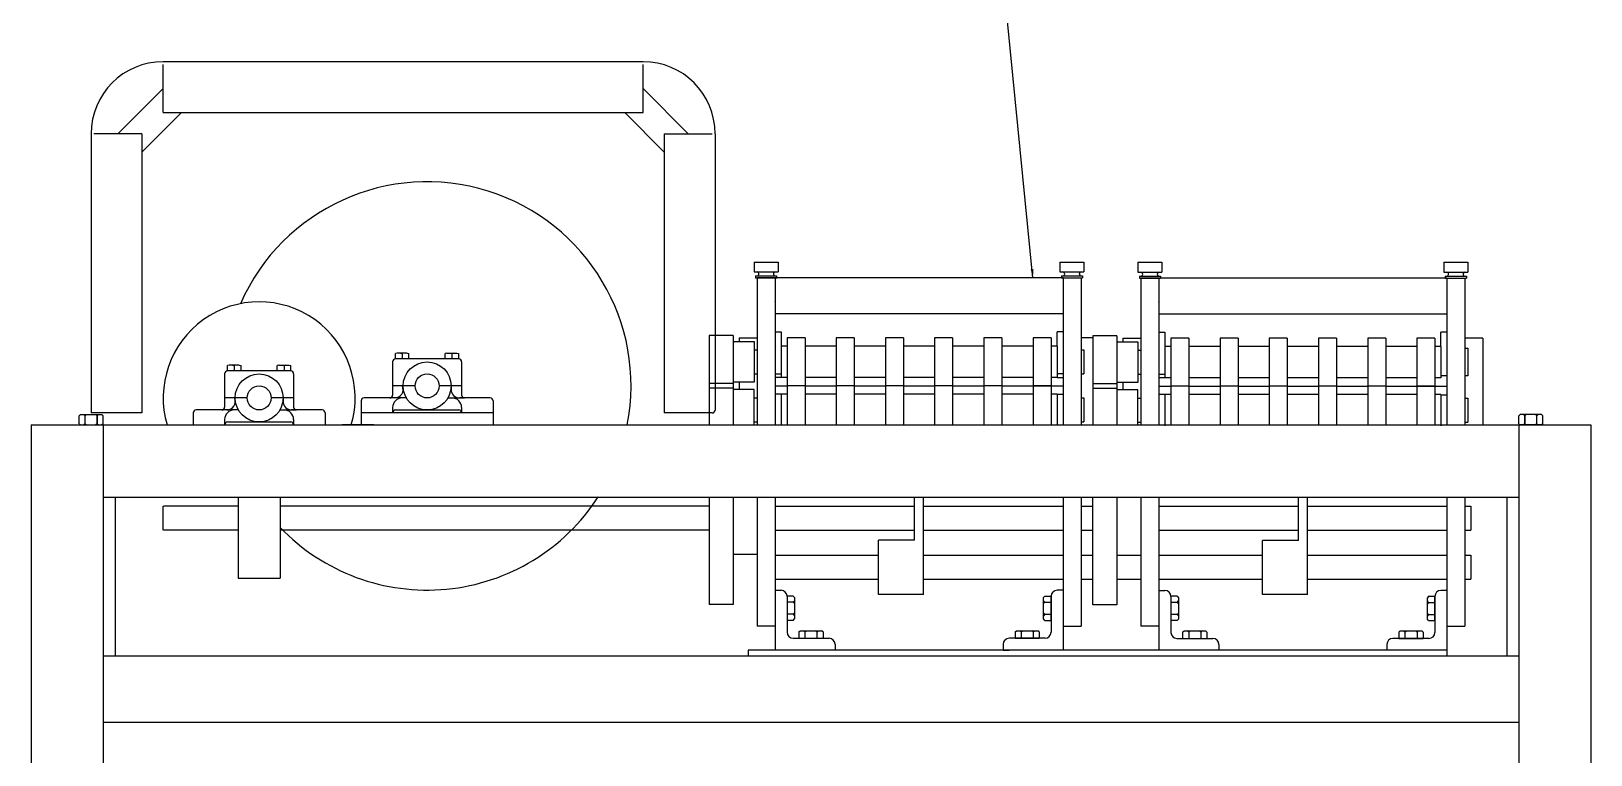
# Model space of a CAD drawing. Extents: x 1 to 153, y 1 to 83.
# Drawn here: x 1.02 to 33.52, y 30.35 to 45.42 of the extents above; entities that cross this region are included whole.
import ezdxf

# ---------------------------------------------------------------- set-up
doc = ezdxf.new("R2010")
doc.units = 0
doc.header["$MEASUREMENT"] = 0
for name, color, linetype in [('HATCH', 2, 'CONTINUOUS'), ('OBJECT', 3, 'CONTINUOUS'), ('TEXT', 2, 'CONTINUOUS')]:
    doc.layers.add(name, color=color, linetype=linetype)
doc.dimstyles.get("Standard").update_dxf_attribs({"dimtxt": 0.18, "dimasz": 0.18, "dimexe": 0.18, "dimexo": 0.0625, "dimgap": 0.09, "dimtad": 0, "dimtih": 1, "dimtoh": 1, "dimdec": 4, "dimzin": 0, "dimdsep": 46, "dimtxsty": 'Standard', "dimcen": 0.09, "dimadec": 0, "dimazin": 0, "dimtfac": 1, "dimtdec": 4, "dimtofl": 0, "dimtmove": 0, "dimatfit": 3, "dimfxl": 1, "dimtolj": 1, "dimtzin": 0, "dimarcsym": 0})

msp = doc.modelspace()

# ---------------------------------------------------------------- linework, layer by layer
at = {"layer": 'HATCH'}
for p, q in [((13.769, 44.784), (3.766, 44.784)), ((3.766, 43.724), (3.766, 44.724)), ((13.769, 43.724), (13.769, 44.724)), ((3.766, 44.226), (2.825, 43.284)), ((13.769, 44.226), (14.71, 43.284)), ((4.148, 43.724), (3.326, 42.902)), ((3.766, 43.724), (13.769, 43.724)), ((13.387, 43.724), (14.209, 42.902)), ((2.266, 43.284), (2.266, 37.471)), ((3.326, 43.284), (2.326, 43.284)), ((3.326, 43.284), (3.326, 37.471)), ((14.209, 43.284), (14.209, 37.471)), ((14.209, 43.284), (15.209, 43.284)), ((15.269, 43.284), (15.269, 37.531)), ((3.326, 37.471), (2.266, 37.471)), ((15.209, 37.471), (14.209, 37.471))]:
    msp.add_line(p, q, dxfattribs=at)
for centre, radius, start, end in [((3.766, 43.284), 1.5, 90, 180), ((13.769, 43.284), 1.5, 0, 90), ((15.209, 37.531), 0.06, 270, 360)]:
    msp.add_arc(centre, radius, start, end, dxfattribs=at)
at = {"layer": 'OBJECT'}
for p, q in [((16.082, 40.612), (16.582, 40.612)), ((16.082, 40.612), (16.082, 40.407)), ((16.082, 40.407), (16.582, 40.407)), ((16.113, 40.323), (16.113, 40.284)), ((16.113, 40.323), (16.551, 40.323)), ((16.551, 40.323), (16.551, 40.284)), ((16.582, 40.612), (16.582, 40.407)), ((22.456, 40.612), (22.956, 40.612)), ((22.456, 40.612), (22.456, 40.407)), ((22.456, 40.407), (22.956, 40.407)), ((22.487, 40.323), (22.925, 40.323)), ((22.487, 40.323), (22.487, 40.284)), ((22.52, 40.407), (22.52, 40.407)), ((22.925, 40.323), (22.925, 40.284)), ((22.956, 40.612), (22.956, 40.407)), ((24.081, 40.609), (24.581, 40.609)), ((24.081, 40.609), (24.081, 40.403)), ((24.081, 40.403), (24.581, 40.403)), ((24.112, 40.319), (24.55, 40.319)), ((24.112, 40.319), (24.112, 40.28)), ((24.55, 40.319), (24.55, 40.28)), ((24.581, 40.609), (24.581, 40.403)), ((30.455, 40.609), (30.455, 40.403)), ((30.455, 40.609), (30.955, 40.609)), ((30.455, 40.403), (30.955, 40.403)), ((30.486, 40.319), (30.486, 40.28)), ((30.486, 40.319), (30.924, 40.319)), ((30.518, 40.403), (30.518, 40.403)), ((30.518, 40.32), (30.518, 40.319)), ((30.924, 40.319), (30.924, 40.28)), ((30.955, 40.609), (30.955, 40.403)), ((16.113, 40.284), (16.551, 40.284)), ((16.124, 40.284), (16.562, 40.284)), ((16.145, 40.284), (16.145, 37.221)), ((16.52, 40.284), (16.145, 40.284)), ((16.234, 40.284), (16.469, 40.284)), ((22.52, 40.284), (16.52, 40.284)), ((16.52, 40.284), (16.52, 39.784)), ((16.52, 40.284), (16.52, 37.221)), ((22.487, 40.284), (22.925, 40.284)), ((22.519, 40.284), (22.519, 37.221)), ((22.519, 40.284), (22.894, 40.284)), ((22.569, 40.284), (22.804, 40.284)), ((22.894, 40.284), (22.894, 38.784)), ((24.112, 40.28), (24.55, 40.28)), ((24.143, 40.28), (24.143, 37.221)), ((24.518, 40.28), (24.143, 40.28)), ((24.233, 40.28), (24.468, 40.28)), ((30.518, 40.28), (24.518, 40.28)), ((24.518, 40.28), (24.518, 39.78)), ((24.518, 40.28), (24.518, 38.291)), ((30.486, 40.28), (30.924, 40.28)), ((30.518, 40.28), (30.518, 39.78)), ((30.518, 40.28), (30.893, 40.28)), ((30.568, 40.28), (30.803, 40.28)), ((30.893, 40.28), (30.893, 38.855)), ((16.52, 39.784), (16.52, 39.788)), ((24.518, 39.78), (24.518, 39.785)), ((30.518, 39.78), (30.518, 37.221)), ((22.52, 39.534), (16.52, 39.534)), ((30.518, 39.53), (24.518, 39.53)), ((15.645, 39.084), (15.145, 39.084)), ((15.145, 39.084), (15.145, 37.971)), ((15.645, 39.084), (15.645, 37.971)), ((15.77, 39.034), (16.145, 39.034)), ((15.77, 39.034), (15.77, 38.956)), ((16.145, 39.159), (16.145, 37.221)), ((16.145, 39.159), (16.145, 37.221)), ((16.52, 39.159), (16.645, 39.159)), ((16.52, 39.159), (16.52, 38.096)), ((16.645, 39.159), (16.645, 38.209)), ((17.144, 39.034), (16.769, 39.034)), ((16.769, 39.034), (16.769, 38.034)), ((17.144, 39.034), (17.144, 38.034)), ((18.169, 39.034), (17.794, 39.034)), ((17.794, 39.034), (17.794, 38.034)), ((18.169, 39.034), (18.169, 38.034)), ((19.194, 39.034), (18.819, 39.034)), ((18.819, 39.034), (18.819, 38.034)), ((19.194, 39.034), (19.194, 38.034)), ((20.219, 39.034), (19.844, 39.034)), ((19.844, 39.034), (19.844, 38.034)), ((20.219, 39.034), (20.219, 38.034)), ((21.244, 39.034), (20.869, 39.034)), ((20.869, 39.034), (20.869, 38.034)), ((21.244, 39.034), (21.244, 38.034)), ((22.269, 39.034), (21.894, 39.034)), ((21.894, 39.034), (21.894, 38.034)), ((22.269, 39.034), (22.269, 38.034)), ((22.519, 39.159), (22.394, 39.159)), ((22.394, 38.859), (22.394, 39.159)), ((22.519, 39.159), (22.519, 38.096)), ((22.894, 39.159), (22.894, 38.784)), ((22.894, 39.159), (22.894, 38.784)), ((23.143, 39.034), (22.894, 39.034)), ((22.894, 39.034), (22.894, 38.784)), ((23.643, 39.08), (23.143, 39.08)), ((23.143, 39.08), (23.143, 37.968)), ((23.643, 39.08), (23.643, 37.968)), ((23.768, 39.03), (24.143, 39.03)), ((23.768, 39.03), (23.768, 38.952)), ((24.143, 39.155), (24.143, 37.221)), ((24.143, 39.155), (24.143, 37.221)), ((24.518, 39.155), (24.643, 39.155)), ((24.518, 39.155), (24.518, 38.093)), ((24.643, 39.155), (24.643, 38.205)), ((25.143, 39.03), (24.768, 39.03)), ((24.768, 39.03), (24.768, 38.03)), ((25.143, 39.03), (25.143, 38.03)), ((26.168, 39.03), (25.793, 39.03)), ((25.793, 39.03), (25.793, 38.03)), ((26.168, 39.03), (26.168, 38.03)), ((27.193, 39.03), (26.818, 39.03)), ((26.818, 39.03), (26.818, 38.03)), ((27.193, 39.03), (27.193, 38.03)), ((28.218, 39.03), (27.843, 39.03)), ((27.843, 39.03), (27.843, 38.03)), ((28.218, 39.03), (28.218, 38.03)), ((29.243, 39.03), (28.868, 39.03)), ((28.868, 39.03), (28.868, 38.03)), ((29.243, 39.03), (29.243, 38.03)), ((30.268, 39.03), (29.893, 39.03)), ((29.893, 39.03), (29.893, 38.03)), ((30.268, 39.03), (30.268, 38.03)), ((30.518, 39.155), (30.393, 39.155)), ((30.393, 38.855), (30.393, 39.155)), ((30.518, 39.155), (30.518, 37.221)), ((30.518, 39.155), (30.518, 38.093)), ((30.893, 39.155), (30.893, 38.855)), ((30.893, 39.155), (30.893, 38.855)), ((31.268, 39.03), (30.893, 39.03)), ((30.893, 39.03), (30.893, 38.855)), ((31.268, 39.03), (31.268, 37.221)), ((8.645, 38.718), (8.609, 38.707)), ((8.609, 38.596), (8.609, 38.707)), ((8.854, 38.718), (8.645, 38.718)), ((8.713, 38.718), (8.749, 38.707)), ((8.786, 38.718), (8.749, 38.707)), ((8.749, 38.707), (8.749, 38.596)), ((8.854, 38.718), (8.89, 38.707)), ((8.89, 38.596), (8.89, 38.707)), ((9.681, 38.718), (9.645, 38.707)), ((9.645, 38.596), (9.645, 38.707)), ((9.681, 38.718), (9.89, 38.718)), ((9.749, 38.718), (9.786, 38.707)), ((9.822, 38.718), (9.786, 38.707)), ((9.786, 38.707), (9.786, 38.596)), ((9.89, 38.718), (9.926, 38.707)), ((9.926, 38.596), (9.926, 38.707)), ((15.645, 38.956), (16.082, 38.956)), ((16.082, 38.956), (16.082, 38.112)), ((16.082, 38.784), (16.145, 38.784)), ((16.644, 38.859), (16.644, 38.209)), ((16.769, 38.859), (16.644, 38.859)), ((17.794, 38.859), (17.144, 38.859)), ((18.819, 38.859), (18.169, 38.859)), ((19.844, 38.859), (19.194, 38.859)), ((20.869, 38.859), (20.219, 38.859)), ((21.894, 38.859), (21.244, 38.859)), ((22.394, 38.859), (22.269, 38.859)), ((22.394, 38.859), (22.394, 38.209)), ((22.894, 38.784), (22.956, 38.784)), ((22.894, 38.784), (22.894, 38.284)), ((22.956, 38.784), (22.956, 38.284)), ((23.643, 38.952), (24.081, 38.952)), ((24.081, 38.952), (24.081, 38.108)), ((24.081, 38.78), (24.143, 38.78)), ((24.643, 38.855), (24.643, 38.205)), ((24.768, 38.855), (24.643, 38.855)), ((25.793, 38.855), (25.143, 38.855)), ((26.818, 38.855), (26.168, 38.855)), ((27.843, 38.855), (27.193, 38.855)), ((28.868, 38.855), (28.218, 38.855)), ((29.893, 38.855), (29.243, 38.855)), ((30.393, 38.855), (30.268, 38.855)), ((30.393, 38.855), (30.393, 38.205)), ((30.893, 38.855), (30.893, 38.28)), ((30.893, 38.818), (30.955, 38.818)), ((30.955, 38.818), (30.955, 38.28)), ((30.955, 38.818), (30.955, 38.243)), ((5.145, 38.468), (5.109, 38.457)), ((5.109, 38.346), (5.109, 38.457)), ((5.354, 38.468), (5.145, 38.468)), ((5.213, 38.468), (5.249, 38.457)), ((5.286, 38.468), (5.249, 38.457)), ((5.249, 38.457), (5.249, 38.346)), ((5.354, 38.468), (5.39, 38.457)), ((5.39, 38.346), (5.39, 38.457)), ((6.181, 38.468), (6.145, 38.457)), ((6.145, 38.346), (6.145, 38.457)), ((6.181, 38.468), (6.39, 38.468)), ((6.249, 38.468), (6.286, 38.457)), ((6.322, 38.468), (6.286, 38.457)), ((6.286, 38.457), (6.286, 38.346)), ((6.39, 38.468), (6.426, 38.457)), ((6.426, 38.346), (6.426, 38.457)), ((8.549, 38.536), (8.549, 37.844)), ((9.926, 38.596), (8.609, 38.596)), ((9.986, 38.536), (9.986, 37.844)), ((16.145, 38.659), (16.145, 38.159)), ((16.145, 38.409), (16.145, 38.034)), ((16.52, 38.409), (16.52, 38.034)), ((22.519, 38.409), (22.519, 38.034)), ((24.143, 38.655), (24.143, 38.155)), ((24.143, 38.405), (24.143, 38.03)), ((24.518, 38.405), (24.518, 38.03)), ((30.518, 38.405), (30.518, 38.03)), ((31.268, 38.655), (31.268, 38.155)), ((5.049, 38.286), (5.049, 37.594)), ((6.426, 38.346), (5.109, 38.346)), ((6.486, 38.286), (6.486, 37.594)), ((9.018, 38.034), (8.549, 38.034)), ((9.986, 38.034), (9.518, 38.034)), ((9.768, 38.034), (9.768, 37.961)), ((15.145, 38.096), (15.145, 37.221)), ((15.645, 38.084), (15.145, 38.084)), ((16.082, 38.112), (15.645, 38.112)), ((15.645, 38.096), (15.645, 37.221)), ((15.77, 38.112), (15.77, 37.956)), ((16.082, 38.284), (16.145, 38.284)), ((16.145, 38.034), (16.145, 37.784)), ((16.52, 38.284), (16.644, 38.284)), ((16.645, 38.209), (16.52, 38.209)), ((16.52, 38.034), (16.769, 38.034)), ((16.52, 38.034), (16.645, 38.034)), ((16.769, 38.209), (16.644, 38.209)), ((17.144, 38.034), (16.769, 38.034)), ((17.144, 38.034), (16.769, 38.034)), ((16.769, 38.034), (16.769, 37.221)), ((17.794, 38.209), (17.144, 38.209)), ((17.144, 38.034), (17.794, 38.034)), ((17.144, 38.034), (17.144, 37.221)), ((18.169, 38.034), (17.794, 38.034)), ((18.169, 38.034), (17.794, 38.034)), ((17.794, 38.034), (17.794, 37.221)), ((18.819, 38.209), (18.169, 38.209)), ((18.169, 38.034), (18.169, 37.221)), ((18.169, 38.034), (18.819, 38.034)), ((19.194, 38.034), (18.819, 38.034)), ((19.194, 38.034), (18.819, 38.034)), ((18.819, 38.034), (18.819, 37.221)), ((19.844, 38.209), (19.194, 38.209)), ((19.194, 38.034), (19.844, 38.034)), ((19.194, 38.034), (19.194, 37.221)), ((20.219, 38.034), (19.844, 38.034)), ((20.219, 38.034), (19.844, 38.034)), ((19.844, 38.034), (19.844, 37.221)), ((20.869, 38.209), (20.219, 38.209)), ((20.219, 38.034), (20.869, 38.034)), ((20.219, 38.034), (20.219, 37.221)), ((20.869, 38.034), (20.869, 37.221)), ((21.244, 38.034), (20.869, 38.034)), ((21.244, 38.034), (20.869, 38.034)), ((21.894, 38.209), (21.244, 38.209)), ((21.244, 38.034), (22.519, 38.034)), ((21.244, 38.034), (21.244, 37.221)), ((22.269, 38.034), (21.894, 38.034)), ((22.269, 38.034), (21.894, 38.034)), ((21.894, 38.034), (21.894, 37.221)), ((22.394, 38.209), (22.269, 38.209)), ((22.269, 38.034), (22.269, 37.221)), ((22.519, 38.284), (22.394, 38.284)), ((22.394, 38.209), (22.519, 38.209)), ((22.894, 38.284), (22.956, 38.284)), ((22.894, 38.284), (22.894, 37.221)), ((22.894, 38.034), (22.895, 38.034)), ((23.143, 38.093), (23.143, 37.221)), ((23.643, 38.08), (23.143, 38.08)), ((24.081, 38.108), (23.643, 38.108)), ((23.643, 38.093), (23.643, 37.221)), ((23.768, 38.108), (23.768, 37.952)), ((24.081, 38.28), (24.143, 38.28)), ((24.143, 38.03), (24.143, 37.78)), ((24.518, 38.291), (24.518, 37.221)), ((24.518, 38.28), (24.643, 38.28)), ((24.643, 38.205), (24.518, 38.205)), ((24.518, 38.03), (24.643, 38.03)), ((24.518, 38.03), (24.768, 38.03)), ((24.768, 38.205), (24.643, 38.205)), ((25.143, 38.03), (24.768, 38.03)), ((25.143, 38.03), (24.768, 38.03)), ((24.768, 38.03), (24.768, 37.221)), ((25.793, 38.205), (25.143, 38.205)), ((25.143, 38.03), (25.793, 38.03)), ((25.143, 38.03), (25.143, 37.221)), ((25.793, 38.03), (25.793, 37.221)), ((26.168, 38.03), (25.793, 38.03)), ((26.168, 38.03), (25.793, 38.03)), ((26.818, 38.205), (26.168, 38.205)), ((26.168, 38.03), (26.818, 38.03)), ((26.168, 38.03), (26.168, 37.221)), ((27.193, 38.03), (26.818, 38.03)), ((27.193, 38.03), (26.818, 38.03)), ((26.818, 38.03), (26.818, 37.221)), ((27.843, 38.205), (27.193, 38.205)), ((27.193, 38.03), (27.843, 38.03)), ((27.193, 38.03), (27.193, 37.221)), ((28.218, 38.03), (27.843, 38.03)), ((28.218, 38.03), (27.843, 38.03)), ((27.843, 38.03), (27.843, 37.221)), ((28.868, 38.205), (28.218, 38.205)), ((28.218, 38.03), (28.218, 37.221)), ((28.218, 38.03), (28.868, 38.03)), ((29.243, 38.03), (28.868, 38.03)), ((29.243, 38.03), (28.868, 38.03)), ((28.868, 38.03), (28.868, 37.221)), ((29.893, 38.205), (29.243, 38.205)), ((29.243, 38.03), (30.518, 38.03)), ((29.243, 38.03), (29.243, 37.221)), ((30.268, 38.03), (29.893, 38.03)), ((30.268, 38.03), (29.893, 38.03)), ((29.893, 38.03), (29.893, 37.221)), ((30.393, 38.205), (30.268, 38.205)), ((30.268, 38.03), (30.268, 37.221)), ((30.518, 38.243), (30.393, 38.243)), ((30.893, 38.28), (30.893, 38.03)), ((30.893, 38.28), (30.893, 38.155)), ((30.893, 38.28), (30.893, 37.221)), ((30.955, 38.243), (30.893, 38.243)), ((30.893, 38.03), (30.893, 38.03)), ((5.518, 37.784), (5.049, 37.784)), ((6.486, 37.784), (6.018, 37.784)), ((6.268, 37.784), (6.268, 37.711)), ((7.893, 37.724), (7.893, 37.221)), ((8.591, 37.784), (7.953, 37.784)), ((8.489, 37.784), (7.953, 37.784)), ((8.834, 37.784), (8.361, 37.784)), ((9.701, 37.784), (10.046, 37.784)), ((10.583, 37.784), (9.945, 37.784)), ((10.643, 37.724), (10.643, 37.221)), ((15.645, 37.984), (15.145, 37.984)), ((16.082, 37.956), (15.645, 37.956)), ((16.082, 37.221), (16.082, 37.956)), ((16.082, 37.784), (16.145, 37.784)), ((16.644, 37.859), (16.52, 37.859)), ((16.769, 37.859), (16.644, 37.859)), ((16.644, 37.859), (16.644, 37.221)), ((17.794, 37.859), (17.144, 37.859)), ((18.819, 37.859), (18.169, 37.859)), ((19.844, 37.859), (19.194, 37.859)), ((20.869, 37.859), (20.219, 37.859)), ((21.894, 37.859), (21.244, 37.859)), ((22.394, 37.859), (22.269, 37.859)), ((22.394, 37.859), (22.519, 37.859)), ((22.394, 37.859), (22.394, 37.209)), ((22.894, 37.784), (22.956, 37.784)), ((22.894, 37.784), (22.894, 37.284)), ((22.956, 37.784), (22.956, 37.284)), ((23.643, 37.98), (23.143, 37.98)), ((24.081, 37.952), (23.643, 37.952)), ((24.081, 37.221), (24.081, 37.952)), ((24.081, 37.78), (24.143, 37.78)), ((24.643, 37.855), (24.518, 37.855)), ((24.768, 37.855), (24.643, 37.855)), ((24.643, 37.855), (24.643, 37.205)), ((25.793, 37.855), (25.143, 37.855)), ((26.818, 37.855), (26.168, 37.855)), ((27.843, 37.855), (27.193, 37.855)), ((28.868, 37.855), (28.218, 37.855)), ((29.893, 37.855), (29.243, 37.855)), ((30.393, 37.855), (30.268, 37.855)), ((30.393, 37.855), (30.393, 37.205)), ((30.518, 37.843), (30.393, 37.843)), ((30.893, 37.78), (30.893, 37.28)), ((30.893, 37.78), (30.955, 37.78)), ((30.955, 37.78), (30.955, 37.28)), ((2.015, 37.414), (2.044, 37.44)), ((2.015, 37.247), (2.015, 37.414)), ((2.044, 37.44), (2.491, 37.44)), ((2.141, 37.414), (2.112, 37.44)), ((2.141, 37.44), (2.394, 37.44)), ((2.141, 37.414), (2.17, 37.44)), ((2.141, 37.247), (2.141, 37.414)), ((2.141, 37.247), (2.141, 37.414)), ((2.394, 37.414), (2.365, 37.44)), ((2.394, 37.414), (2.423, 37.44)), ((2.394, 37.247), (2.394, 37.414)), ((2.394, 37.414), (2.394, 37.247)), ((2.394, 37.247), (2.394, 37.414)), ((2.52, 37.414), (2.491, 37.44)), ((2.52, 37.247), (2.52, 37.414)), ((4.393, 37.474), (4.393, 37.221)), ((4.989, 37.534), (4.453, 37.534)), ((5.091, 37.534), (4.453, 37.534)), ((5.334, 37.534), (4.861, 37.534)), ((6.201, 37.534), (6.546, 37.534)), ((7.083, 37.534), (6.445, 37.534)), ((7.143, 37.474), (7.143, 37.221)), ((10.643, 37.471), (7.893, 37.471)), ((8.549, 37.584), (8.549, 37.471)), ((8.609, 37.534), (9.926, 37.534)), ((9.986, 37.584), (9.986, 37.471)), ((32.015, 37.414), (32.044, 37.44)), ((32.015, 37.247), (32.015, 37.414)), ((32.491, 37.44), (32.044, 37.44)), ((32.141, 37.414), (32.112, 37.44)), ((32.141, 37.414), (32.17, 37.44)), ((32.394, 37.44), (32.141, 37.44)), ((32.141, 37.247), (32.141, 37.414)), ((32.141, 37.414), (32.141, 37.247)), ((32.141, 37.247), (32.141, 37.414)), ((32.394, 37.414), (32.365, 37.44)), ((32.394, 37.414), (32.423, 37.44)), ((32.394, 37.247), (32.394, 37.414)), ((32.394, 37.247), (32.394, 37.414)), ((32.52, 37.414), (32.491, 37.44)), ((32.52, 37.247), (32.52, 37.414)), ((1.018, 37.221), (1.018, 5.221)), ((1.018, 37.221), (33.518, 37.221)), ((2.015, 37.247), (2.044, 37.221)), ((2.044, 37.221), (2.491, 37.221)), ((2.141, 37.247), (2.112, 37.221)), ((2.141, 37.247), (2.17, 37.221)), ((2.394, 37.247), (2.365, 37.221)), ((2.394, 37.247), (2.423, 37.221)), ((2.52, 37.247), (2.491, 37.221)), ((2.518, 37.221), (2.518, 5.221)), ((5.049, 37.334), (5.049, 37.221)), ((5.109, 37.284), (6.426, 37.284)), ((6.486, 37.334), (6.486, 37.221)), ((7.393, 37.221), (8.268, 37.221)), ((8.155, 37.221), (7.499, 37.221)), ((15.145, 37.284), (15.146, 37.284)), ((16.082, 37.284), (16.145, 37.284)), ((22.894, 37.284), (22.956, 37.284)), ((24.081, 37.28), (24.143, 37.28)), ((30.518, 37.218), (30.393, 37.218)), ((30.893, 37.28), (30.955, 37.28)), ((32.015, 37.247), (32.044, 37.221)), ((32.018, 37.221), (32.018, 5.221)), ((32.491, 37.221), (32.044, 37.221)), ((32.141, 37.247), (32.112, 37.221)), ((32.141, 37.247), (32.17, 37.221)), ((32.394, 37.247), (32.365, 37.221)), ((32.394, 37.247), (32.423, 37.221)), ((32.52, 37.247), (32.491, 37.221)), ((33.518, 37.221), (33.518, 5.221)), ((2.518, 35.721), (32.018, 35.721)), ((2.768, 35.721), (2.768, 32.405)), ((3.768, 35.034), (3.768, 35.534)), ((5.33, 35.534), (3.778, 35.534)), ((5.33, 35.721), (5.33, 34.034)), ((6.205, 35.721), (6.205, 34.034)), ((15.145, 35.534), (6.205, 35.534)), ((15.145, 35.721), (15.145, 33.484)), ((15.645, 35.721), (15.645, 33.484)), ((16.145, 35.721), (16.145, 33.034)), ((16.145, 35.721), (16.145, 34.534)), ((16.52, 35.721), (16.52, 33.034)), ((16.52, 35.534), (19.425, 35.534)), ((19.425, 34.82), (19.425, 35.721)), ((19.613, 33.695), (19.613, 35.721)), ((19.613, 35.534), (22.519, 35.534)), ((22.519, 35.721), (22.519, 33.034)), ((22.894, 35.721), (22.894, 33.034)), ((22.894, 35.534), (23.143, 35.534)), ((23.143, 33.48), (23.143, 35.721)), ((23.643, 35.721), (23.643, 33.48)), ((24.143, 35.721), (24.143, 33.03)), ((24.143, 35.721), (24.143, 34.53)), ((24.518, 35.721), (24.518, 33.03)), ((24.518, 35.534), (27.426, 35.534)), ((27.424, 34.817), (27.424, 35.721)), ((27.612, 33.692), (27.612, 35.721)), ((27.612, 35.534), (30.518, 35.534)), ((30.518, 35.721), (30.518, 33.03)), ((30.893, 35.721), (30.893, 33.03)), ((30.893, 35.534), (31.018, 35.534)), ((31.018, 35.534), (31.018, 35.034)), ((31.768, 35.721), (31.768, 32.405)), ((5.33, 35.034), (3.778, 35.034)), ((15.145, 35.034), (6.205, 35.034)), ((16.52, 35.034), (19.425, 35.034)), ((19.425, 34.82), (18.675, 34.82)), ((18.675, 33.695), (18.675, 34.82)), ((19.613, 35.034), (22.519, 35.034)), ((22.894, 35.034), (23.143, 35.034)), ((24.518, 35.034), (27.424, 35.034)), ((27.424, 34.817), (26.674, 34.817)), ((26.674, 33.692), (26.674, 34.817)), ((27.612, 35.034), (30.518, 35.034)), ((30.893, 35.034), (31.018, 35.034)), ((15.645, 34.534), (16.145, 34.534)), ((16.145, 34.57), (16.145, 33.945)), ((16.145, 34.57), (16.145, 33.945)), ((16.145, 34.508), (16.145, 34.008)), ((16.519, 34.508), (18.675, 34.508)), ((19.613, 34.508), (22.519, 34.508)), ((22.894, 34.508), (23.143, 34.508)), ((23.643, 34.508), (24.143, 34.508)), ((24.143, 34.567), (24.143, 33.942)), ((24.143, 34.567), (24.143, 33.942)), ((24.143, 34.504), (24.143, 34.004)), ((24.518, 34.508), (26.674, 34.508)), ((27.612, 34.508), (30.518, 34.508)), ((30.893, 34.508), (31.018, 34.508)), ((31.018, 34.508), (31.018, 34.008)), ((5.33, 34.034), (6.205, 34.034)), ((16.519, 34.008), (18.675, 34.008)), ((19.613, 34.008), (22.519, 34.008)), ((22.894, 34.008), (23.143, 34.008)), ((23.643, 34.008), (24.143, 34.008)), ((24.518, 34.008), (26.674, 34.008)), ((27.612, 34.008), (30.518, 34.008)), ((30.893, 34.008), (31.018, 34.008)), ((15.645, 33.484), (15.145, 33.484)), ((16.519, 33.78), (16.644, 33.78)), ((16.519, 33.78), (16.519, 32.53)), ((16.769, 33.658), (16.769, 33.153)), ((16.795, 33.658), (16.769, 33.658)), ((16.769, 33.655), (16.769, 32.905)), ((16.899, 33.532), (16.769, 33.532)), ((16.899, 33.658), (16.795, 33.658)), ((16.899, 33.658), (16.925, 33.629)), ((16.899, 33.532), (16.925, 33.561)), ((16.899, 33.532), (16.925, 33.502)), ((16.925, 33.629), (16.925, 33.182)), ((19.613, 33.695), (18.675, 33.695)), ((22.139, 33.658), (22.113, 33.629)), ((22.113, 33.182), (22.113, 33.629)), ((22.139, 33.532), (22.113, 33.561)), ((22.139, 33.532), (22.113, 33.502)), ((22.139, 33.658), (22.243, 33.658)), ((22.139, 33.532), (22.269, 33.532)), ((22.243, 33.658), (22.269, 33.658)), ((22.269, 33.153), (22.269, 33.658)), ((22.269, 33.655), (22.269, 32.905)), ((22.519, 33.78), (22.394, 33.78)), ((22.519, 33.78), (22.519, 32.53)), ((23.643, 33.48), (23.143, 33.48)), ((24.518, 33.777), (24.643, 33.777)), ((24.518, 33.777), (24.518, 32.527)), ((24.794, 33.655), (24.768, 33.655)), ((24.768, 33.655), (24.768, 33.15)), ((24.768, 33.652), (24.768, 32.902)), ((24.898, 33.528), (24.768, 33.528)), ((24.898, 33.655), (24.794, 33.655)), ((24.898, 33.655), (24.924, 33.625)), ((24.898, 33.528), (24.924, 33.558)), ((24.898, 33.528), (24.924, 33.499)), ((24.924, 33.625), (24.924, 33.179)), ((27.612, 33.692), (26.674, 33.692)), ((30.138, 33.655), (30.112, 33.625)), ((30.112, 33.179), (30.112, 33.625)), ((30.138, 33.528), (30.112, 33.558)), ((30.138, 33.528), (30.112, 33.499)), ((30.138, 33.655), (30.242, 33.655)), ((30.138, 33.528), (30.268, 33.528)), ((30.242, 33.655), (30.268, 33.655)), ((30.268, 33.15), (30.268, 33.655)), ((30.268, 33.652), (30.268, 32.902)), ((30.518, 33.777), (30.393, 33.777)), ((30.518, 33.777), (30.518, 32.527)), ((16.899, 33.279), (16.769, 33.279)), ((16.795, 33.153), (16.769, 33.153)), ((16.899, 33.153), (16.795, 33.153)), ((16.899, 33.279), (16.925, 33.308)), ((16.899, 33.279), (16.925, 33.25)), ((16.899, 33.153), (16.925, 33.182)), ((22.139, 33.279), (22.113, 33.308)), ((22.139, 33.279), (22.113, 33.25)), ((22.139, 33.153), (22.113, 33.182)), ((22.139, 33.279), (22.269, 33.279)), ((22.139, 33.153), (22.243, 33.153)), ((22.243, 33.153), (22.269, 33.153)), ((24.898, 33.276), (24.768, 33.276)), ((24.898, 33.276), (24.924, 33.305)), ((24.898, 33.276), (24.924, 33.247)), ((24.898, 33.15), (24.924, 33.179)), ((30.138, 33.276), (30.112, 33.305)), ((30.138, 33.276), (30.112, 33.247)), ((30.138, 33.15), (30.112, 33.179)), ((30.138, 33.276), (30.268, 33.276)), ((16.52, 33.034), (16.145, 33.034)), ((17.014, 32.911), (17.043, 32.937)), ((17.014, 32.911), (17.014, 32.806)), ((17.043, 32.937), (17.489, 32.937)), ((17.14, 32.911), (17.111, 32.937)), ((17.14, 32.911), (17.169, 32.937)), ((17.14, 32.911), (17.14, 32.78)), ((17.392, 32.911), (17.363, 32.937)), ((17.392, 32.911), (17.422, 32.937)), ((17.392, 32.911), (17.392, 32.78)), ((17.519, 32.911), (17.489, 32.937)), ((17.519, 32.911), (17.519, 32.806)), ((21.52, 32.911), (21.549, 32.937)), ((21.52, 32.911), (21.52, 32.806)), ((21.549, 32.937), (21.995, 32.937)), ((21.646, 32.911), (21.617, 32.937)), ((21.646, 32.911), (21.675, 32.937)), ((21.646, 32.911), (21.646, 32.78)), ((21.898, 32.911), (21.869, 32.937)), ((21.898, 32.911), (21.928, 32.937)), ((21.898, 32.911), (21.898, 32.78)), ((22.025, 32.911), (21.995, 32.937)), ((22.025, 32.911), (22.025, 32.806)), ((22.519, 33.034), (22.894, 33.034)), ((24.518, 33.03), (24.143, 33.03)), ((24.794, 33.15), (24.768, 33.15)), ((24.898, 33.15), (24.794, 33.15)), ((25.012, 32.907), (25.042, 32.933)), ((25.012, 32.907), (25.012, 32.803)), ((25.042, 32.933), (25.488, 32.933)), ((25.139, 32.907), (25.109, 32.933)), ((25.139, 32.907), (25.168, 32.933)), ((25.139, 32.907), (25.139, 32.777)), ((25.391, 32.907), (25.362, 32.933)), ((25.391, 32.907), (25.421, 32.933)), ((25.391, 32.907), (25.391, 32.777)), ((25.518, 32.907), (25.488, 32.933)), ((25.518, 32.907), (25.518, 32.803)), ((29.518, 32.907), (29.548, 32.933)), ((29.518, 32.907), (29.518, 32.803)), ((29.548, 32.933), (29.994, 32.933)), ((29.645, 32.907), (29.615, 32.933)), ((29.645, 32.907), (29.674, 32.933)), ((29.645, 32.907), (29.645, 32.777)), ((29.897, 32.907), (29.868, 32.933)), ((29.897, 32.907), (29.927, 32.933)), ((29.897, 32.907), (29.897, 32.777)), ((30.024, 32.907), (29.994, 32.933)), ((30.024, 32.907), (30.024, 32.803)), ((30.138, 33.15), (30.242, 33.15)), ((30.242, 33.15), (30.268, 33.15)), ((30.518, 33.03), (30.893, 33.03)), ((30.518, 32.53), (15.96, 32.53)), ((15.96, 32.53), (15.96, 32.405)), ((16.894, 32.78), (17.644, 32.78)), ((17.014, 32.806), (17.014, 32.78)), ((17.014, 32.78), (17.519, 32.78)), ((17.519, 32.806), (17.519, 32.78)), ((17.769, 32.53), (17.644, 32.53)), ((17.769, 32.655), (17.769, 32.53)), ((21.269, 32.655), (21.269, 32.53)), ((21.269, 32.53), (21.394, 32.53)), ((22.144, 32.78), (21.394, 32.78)), ((21.52, 32.806), (21.52, 32.78)), ((21.52, 32.78), (22.025, 32.78)), ((22.025, 32.806), (22.025, 32.78)), ((24.893, 32.777), (25.643, 32.777)), ((25.012, 32.803), (25.012, 32.777)), ((25.012, 32.777), (25.518, 32.777)), ((25.518, 32.803), (25.518, 32.777)), ((25.768, 32.652), (25.768, 32.527)), ((29.268, 32.652), (29.268, 32.527)), ((30.143, 32.777), (29.393, 32.777)), ((29.518, 32.803), (29.518, 32.777)), ((29.518, 32.777), (30.024, 32.777)), ((30.024, 32.803), (30.024, 32.777)), ((30.518, 32.527), (30.518, 32.405)), ((32.018, 32.405), (2.518, 32.405)), ((30.518, 32.405), (16.524, 32.405)), ((32.018, 31.03), (2.518, 31.03))]:
    msp.add_line(p, q, dxfattribs=at)
for centre, radius in [((9.268, 38.034), 0.5), ((5.768, 37.784), 0.5), ((5.768, 37.784), 0.25), ((9.268, 38.034), 0.25)]:
    msp.add_circle(centre, radius, dxfattribs=at)
for centre, radius, start, end in [((9.268, 38.034), 4.25, 348.9786, 156.2513), ((16.138, 40.365), 0.0425, 261.2664, 81.2664), ((16.526, 40.365), 0.0425, 98.7336, 278.7336), ((22.512, 40.365), 0.0425, 261.2664, 81.2664), ((22.9, 40.365), 0.0425, 98.7336, 278.7336), ((24.137, 40.361), 0.0425, 261.2664, 81.2664), ((24.525, 40.361), 0.0425, 98.7336, 278.7336), ((30.511, 40.361), 0.0425, 261.2664, 81.2664), ((30.899, 40.361), 0.0425, 98.7336, 278.7336), ((5.768, 37.784), 2, 343.6652, 196.3348), ((8.609, 38.536), 0.06, 90, 180), ((9.926, 38.536), 0.06, 0, 90), ((5.109, 38.286), 0.06, 90, 180), ((6.426, 38.286), 0.06, 0, 90), ((8.591, 37.961), 0.177, 270, 24.3575), ((5.091, 37.711), 0.177, 270, 24.3575), ((6.445, 37.711), 0.177, 180, 270), ((7.953, 37.724), 0.06, 90, 180), ((8.489, 37.844), 0.06, 270, 0), ((8.749, 37.584), 0.2, 90, 180), ((9.945, 37.961), 0.177, 180, 270), ((9.786, 37.584), 0.2, 0, 90), ((10.046, 37.844), 0.06, 180, 270), ((10.583, 37.724), 0.06, 360, 90), ((4.453, 37.474), 0.06, 90, 180), ((4.989, 37.594), 0.06, 270, 0), ((5.249, 37.334), 0.2, 90, 180), ((6.286, 37.334), 0.2, 0, 90), ((6.546, 37.594), 0.06, 180, 270), ((7.083, 37.474), 0.06, 360, 90), ((8.609, 37.474), 0.06, 90, 180), ((9.926, 37.474), 0.06, 0, 90), ((5.109, 37.224), 0.06, 90, 180), ((6.426, 37.224), 0.06, 0, 90), ((9.268, 38.034), 4.25, 223.8969, 327.0356), ((16.644, 33.655), 0.125, 0, 90), ((22.394, 33.655), 0.125, 90, 180), ((24.643, 33.652), 0.125, 0, 90), ((30.393, 33.652), 0.125, 90, 180), ((16.894, 32.905), 0.125, 180, 270), ((22.144, 32.905), 0.125, 270, 0), ((24.893, 32.902), 0.125, 180, 270), ((30.143, 32.902), 0.125, 270, 0), ((17.644, 32.655), 0.125, 360, 90), ((21.394, 32.655), 0.125, 90, 180), ((25.643, 32.652), 0.125, 360, 90), ((29.393, 32.652), 0.125, 90, 180)]:
    msp.add_arc(centre, radius, start, end, dxfattribs=at)

# ---------------------------------------------------------------- leaders
at = {"layer": 'TEXT'}
msp.add_leader([(21.893, 40.284), (21.193, 47.303)], dimstyle='Standard', override={"dimtxt": 0.1, "dimexo": 0.063, "dimgap": 0.1, "dimcen": 0.1, "dimclrd": 256, "dimclre": 256, "dimclrt": 256, "dimtfac": 0.8}, dxfattribs=at)

doc.saveas('drawing.dxf')
